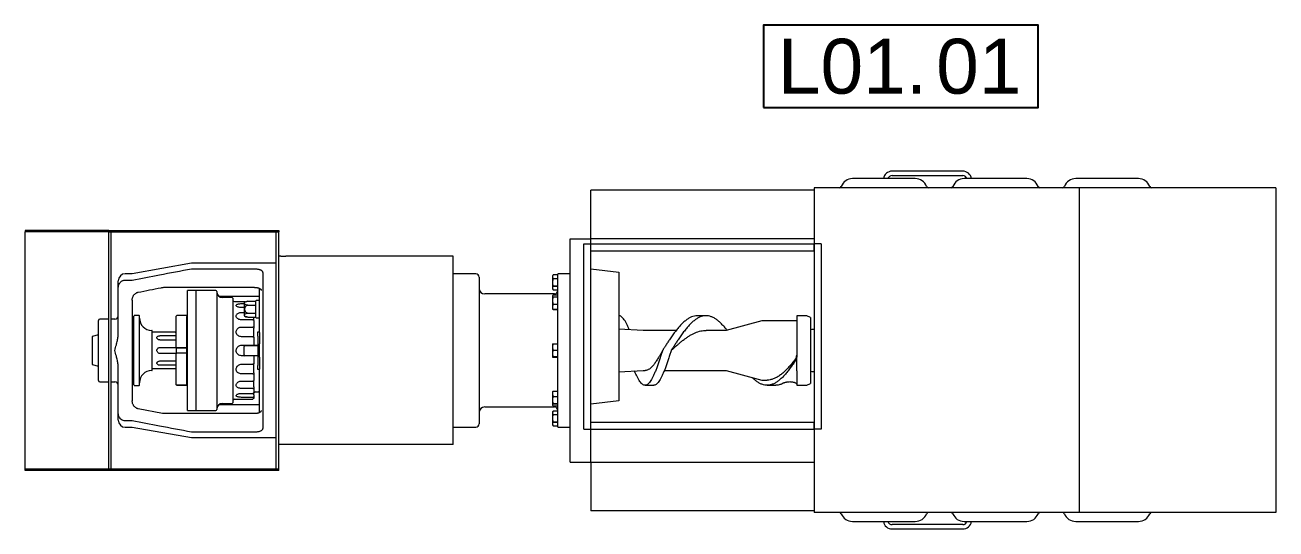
# Model space of a CAD drawing. Extents: x -3873 to 164127, y 7129 to 96529.
# Drawn here: x 93123 to 95400, y 64135 to 65052 of the extents above; entities that cross this region are included whole.
import ezdxf
from ezdxf.enums import TextEntityAlignment as Align

# ---------------------------------------------------------------- set-up
doc = ezdxf.new("R2010")
doc.units = 0
doc.layers.get('0').update_dxf_attribs({"linetype": 'CONTINUOUS'})
doc.layers.add('LAYOUT', color=90, linetype='CONTINUOUS')
doc.layers.add('POSNR', color=4, linetype='CONTINUOUS')
doc.styles.add('015_100', font='arial.ttf', dxfattribs={"height": 150})

# ---------------------------------------------------------------- blocks, each defined once
blk = doc.blocks.new('deboning_POSS_PDL_3000')
at = {"lineweight": 15, "ltscale": 20}
for p, q in [((-570.4, 325.8), (-699, 325.8)), ((-656.8, 312.1), (-771.1, 312.1)), ((-699, 317.9), (-570.4, 317.9)), ((-453.6, 312.1), (-567.9, 312.1)), ((-250.4, 312.1), (-364.7, 312.1)), ((-1247.4, 202.4), (-1247.4, 291.3)), ((-841, 291.3), (-1247.4, 291.3)), ((-841, 295.6), (-841, 193.5)), ((-358.4, 295.6), (-841, 295.6)), ((-358.4, 295.6), (-358.4, -295.6)), ((0, 295.6), (-358.4, 295.6)), ((0, 295.6), (0, -295.6)), ((-2277.8, 217.9), (-2277.8, 215.1)), ((-2125.4, 217.9), (-2277.8, 217.9)), ((-2125.4, 215.1), (-2277.8, 215.1)), ((-2277.8, 98.4), (-2277.8, 215.1)), ((-2125.4, 217.9), (-2125.4, 215.1)), ((-2125.4, 217.9), (-1815.9, 217.9)), ((-2120.7, 215.1), (-2125.4, 215.1)), ((-2125.4, -216.7), (-2125.4, 215.1)), ((-2125.4, 215.1), (-1815.9, 215.1)), ((-2120.7, -216.7), (-2120.7, 215.1)), ((-1815.9, 215.1), (-1820.6, 215.1)), ((-1820.6, 189.3), (-1820.6, 215.1)), ((-1815.9, 217.9), (-1815.9, 215.1)), ((-1815.9, 189.3), (-1815.9, 215.1)), ((-1820.6, 168.2), (-1820.6, 189.3)), ((-1815.9, 168.2), (-1815.9, 189.3)), ((-1285.5, -204), (-1285.5, 202.4)), ((-1285.5, 202.4), (-1247.4, 202.4)), ((-1260.1, -144), (-1260.1, 193.5)), ((-1260.1, 193.5), (-1247.4, 193.5)), ((-841, 202.4), (-1247.4, 202.4)), ((-1247.4, 193.5), (-1247.4, 202.4)), ((-1247.4, 193.5), (-841, 193.5)), ((-1247.4, 180.5), (-1247.4, 193.5)), ((-1247.4, -144), (-1247.4, 193.5)), ((-841, 180.5), (-841, 193.5)), ((-841, 193.5), (-841, -144)), ((-828.3, 193.5), (-841, 193.5)), ((-828.3, 193.5), (-828.3, -144)), ((-1820.6, -169.7), (-1820.6, 168.2)), ((-1812.1, 170.7), (-1815.9, 170.7)), ((-1815.9, -169.7), (-1815.9, 168.2)), ((-1812.1, 170.7), (-1803.2, 170.7)), ((-1498.4, 170.7), (-1803.2, 170.7)), ((-1498.4, -172.2), (-1498.4, 170.7)), ((-1247.4, 180.5), (-841, 180.5)), ((-2082.6, 138.9), (-2095.3, 138.9)), ((-1974.5, 158), (-2082.6, 138.9)), ((-1820.6, 158), (-1974.5, 158)), ((-1974.5, 148), (-1860.3, 148)), ((-1974.5, 148), (-1974.5, 148)), ((-1845.1, 141.2), (-1845.1, -142.8)), ((-1457.1, 138.9), (-1498.4, 138.9)), ((-1316.3, 136.7), (-1317.5, 134.6)), ((-1307.6, 136.7), (-1316.3, 136.7)), ((-1307.6, 136.7), (-1316.3, 136.7)), ((-1307.6, -139.7), (-1307.6, 138.2)), ((-1285.5, 138.9), (-1306.9, 138.9)), ((-1247.4, 148.1), (-1196.6, 141.8)), ((-1196.6, 141.8), (-1196.6, -92.4)), ((-2108, 113.9), (-2108, 126.2)), ((-2108, 31.6), (-2108, 113.9)), ((-2095.3, 127.4), (-2082.6, 127.4)), ((-2082.6, 127.4), (-2082.6, 127.4)), ((-2025.2, 114.2), (-1860.3, 114.2)), ((-1450.7, 132.6), (-1450.7, -134.1)), ((-1317.5, 134.6), (-1317.5, 111.5)), ((-1316.3, 130.2), (-1316.3, 129.8)), ((-1316.3, 130.2), (-1307.6, 130.2)), ((-1307.6, 129.8), (-1316.3, 129.8)), ((-1316.3, 116.6), (-1316.3, 116.2)), ((-1316.3, 116.6), (-1307.6, 116.6)), ((-1307.6, 116.2), (-1316.3, 116.2)), ((-2277.8, -99.9), (-2277.8, 98.4)), ((-1982.1, -109.9), (-1982.1, 108.3)), ((-1967, 108.5), (-1982, 108.5)), ((-1930.3, 108.5), (-1966.9, 108.5)), ((-1966.9, 108.5), (-1966.9, -110)), ((-1928.8, 106.9), (-1928.8, -108.5)), ((-1925.5, 98.4), (-1850.9, 98.4)), ((-1901.1, 95.8), (-1918.6, 95.8)), ((-1899.6, 94.2), (-1899.6, -95.8)), ((-1850.9, 31.9), (-1850.9, 112.5)), ((-1314, 102.1), (-1440.6, 102.1)), ((-1317.5, 111.5), (-1316.3, 109.4)), ((-1317.1, 99.1), (-1317.5, 98.3)), ((-1317.5, 98.3), (-1317.5, 95)), ((-1317.5, 95), (-1317.5, 75.2)), ((-1316.3, 109.4), (-1307.6, 109.4)), ((-1316.3, 109.4), (-1316.3, 109.4)), ((-1316.3, 109.4), (-1307.6, 109.4)), ((-1307.6, 100), (-1316.3, 100)), ((-1316.3, 96.7), (-1316.3, 96.4)), ((-1316.3, 96.7), (-1307.6, 96.7)), ((-1307.6, 96.4), (-1316.3, 96.4)), ((-2082.6, 90.6), (-2082.6, -80.9)), ((-1893.4, 88.1), (-1896.4, 88.1)), ((-1876.9, 87.6), (-1883.8, 87.6)), ((-1883.8, 84.5), (-1878.9, 84.5)), ((-1878.9, 77.3), (-1883.8, 77.3)), ((-1883.8, 68.5), (-1878.9, 68.5)), ((-1878.9, 86.5), (-1878.9, 62.4)), ((-1872.2, 89), (-1857.3, 89)), ((-1872.2, 81.7), (-1857.3, 81.7)), ((-1857.3, 59.3), (-1857.3, 89.6)), ((-1851.7, 90.3), (-1856.5, 90.3)), ((-1317.5, 75.2), (-1317.1, 74.5)), ((-1316.3, 73.6), (-1317.1, 74.5)), ((-1316.3, 83.6), (-1316.3, 83.2)), ((-1316.3, 83.6), (-1307.6, 83.6)), ((-1307.6, 83.2), (-1316.3, 83.2)), ((-1316.3, 73.7), (-1316.3, 73.6)), ((-1316.3, 73.7), (-1307.6, 73.7)), ((-1307.6, 73.6), (-1316.3, 73.6)), ((-2144, -55.4), (-2144, 53.8)), ((-2125.4, 56.4), (-2141.5, 56.4)), ((-2114.3, 56.4), (-2120.7, 56.4)), ((-2079.6, -63.5), (-2079.6, 62)), ((-2070.2, 62.7), (-2078.8, 62.7)), ((-2069.4, -63.5), (-2069.4, 62)), ((-2002.4, 61.9), (-2001.7, 62.7)), ((-2002.4, 4), (-2002.4, 61.9)), ((-1984.1, 62.7), (-2001.7, 62.7)), ((-1984.1, 62.7), (-1983.4, 61.9)), ((-1983.4, 61.9), (-1983.4, 4)), ((-1983.1, -62.5), (-1983.1, 61)), ((-1982.1, 61.9), (-1982.6, 61.7)), ((-1863, 55), (-1883.8, 55)), ((-1872.2, 67.2), (-1857.3, 67.2)), ((-1872.2, 59.9), (-1857.3, 59.9)), ((-1861.5, 53.9), (-1861.5, 59.9)), ((-1861.5, 53.9), (-1861.5, 41.3)), ((-1856.5, 58.6), (-1851.7, 58.6)), ((-1037.8, 62.5), (-1053.6, 62.5)), ((-936.2, 53.2), (-1001.4, 35.8)), ((-872.7, 53.2), (-936.2, 53.2)), ((-854.1, 62.5), (-872.7, 62.5)), ((-872.7, 62.5), (-872.7, -12.1)), ((-847.3, 59.3), (-854.1, 62.5)), ((-847.3, 59.3), (-847.3, -0.8)), ((-2144, 27.7), (-2155.4, 24.6)), ((-2155.4, 24.6), (-2155.4, -26.2)), ((-2046.8, 35.8), (-2047.2, 35.8)), ((-2046.1, -36.5), (-2046.1, 35)), ((-2004.6, 32.3), (-2046.1, 32.3)), ((-2031.6, 26.2), (-2002.4, 26.2)), ((-1883.8, 41.9), (-1863, 41.9)), ((-1863, 24.3), (-1883.8, 24.3)), ((-1861.5, 41.3), (-1861.5, 40.1)), ((-1861.5, 23.7), (-1861.5, 40.1)), ((-1861.5, 23.7), (-1861.5, 8.8)), ((-1854.1, 25.3), (-1854.1, 32.9)), ((-1854.1, 32.9), (-1850.9, 32.9)), ((-1854.1, 25.3), (-1854.1, -28.1)), ((-1850.9, 31.9), (-1850.9, 25.3)), ((-1850.9, 25.3), (-1850.9, 11.6)), ((-1152.1, 35.8), (-1196.6, 37.8)), ((-1092.1, 35.8), (-1152.1, 35.8)), ((-1001.4, 35.8), (-1037.8, 35.8)), ((-845.3, 37.3), (-846.8, 36.9)), ((-846.8, -35), (-846.8, 36.9)), ((-841, 37.3), (-845.3, 37.3)), ((-2002.4, 18.2), (-2031.6, 18.2)), ((-2031.6, 4.9), (-2002.4, 4.9)), ((-2001.7, 4), (-2002.4, 4)), ((-1983.4, 4), (-2002.4, 4)), ((-2002.4, 4), (-2002.4, 4)), ((-2002.4, 4), (-2002.4, -5.5)), ((-2001.7, 4), (-1984.1, 4)), ((-1983.4, 4), (-1984.1, 4)), ((-1983.4, 4), (-1983.4, 4)), ((-1983.4, 4), (-1983.4, -5.5)), ((-1883.8, 8.8), (-1854.1, 8.8)), ((-1879.6, 5), (-1879.6, -7.7)), ((-1854.1, 7.5), (-1877.1, 7.5)), ((-1850.9, -13.1), (-1850.9, 11.6)), ((-1317.3, 11.1), (-1317.5, 10.8)), ((-1317.5, 10.8), (-1317.5, -0.7)), ((-1316.3, 11.2), (-1316.3, 11)), ((-1316.3, 11.2), (-1307.6, 11.2)), ((-1307.6, 11), (-1316.3, 11)), ((-2002.4, -6.4), (-2031.6, -6.4)), ((-2031.6, -19.8), (-2002.4, -19.8)), ((-2002.4, -63.3), (-2002.4, -5.5)), ((-2002.4, -5.5), (-2001.7, -5.5)), ((-1984.1, -5.5), (-2001.7, -5.5)), ((-1984.1, -5.5), (-1983.4, -5.5)), ((-1983.4, -5.5), (-1983.4, -63.3)), ((-1877.1, -10.3), (-1883.8, -10.3)), ((-1854.1, -10.3), (-1877.1, -10.3)), ((-1861.5, -10.3), (-1861.5, -25.2)), ((-1850.9, -13.1), (-1850.9, -28.1)), ((-1317.5, -0.7), (-1317.5, -12.3)), ((-1317.5, -12.3), (-1317.3, -12.7)), ((-1316.3, -0.4), (-1316.3, -0.9)), ((-1316.3, -0.4), (-1307.6, -0.4)), ((-1307.6, -0.9), (-1316.3, -0.9)), ((-1316.3, -12.4), (-1316.3, -12.6)), ((-1316.3, -12.4), (-1307.6, -12.4)), ((-1307.6, -12.6), (-1316.3, -12.6)), ((-1316.3, -12.7), (-1307.6, -12.7)), ((-1116.8, -0.5), (-1116.9, -0.7)), ((-872.7, -15.7), (-872.7, -12.1)), ((-872.7, -23.8), (-872.7, -15.7)), ((-847.3, -0.8), (-847.3, -60.8)), ((-2155.4, -26.2), (-2144, -29.2)), ((-2108, -80.9), (-2108, -33.2)), ((-2047.2, -37.3), (-2046.8, -37.3)), ((-2046.1, -33.8), (-2004.6, -33.8)), ((-2002.4, -27.8), (-2031.6, -27.8)), ((-1883.8, -25.8), (-1863, -25.8)), ((-1863, -43.4), (-1883.8, -43.4)), ((-1861.5, -41.6), (-1861.5, -25.2)), ((-1861.5, -41.6), (-1861.5, -42.8)), ((-1861.5, -42.8), (-1861.5, -55.4)), ((-1854.1, -35.7), (-1854.1, -28.1)), ((-1850.9, -35.7), (-1854.1, -35.7)), ((-1850.9, -28.1), (-1850.9, -34.9)), ((-1850.9, -114.1), (-1850.9, -34.9)), ((-1196.6, -39.4), (-1152.1, -37.3)), ((-1152.1, -37.3), (-1148.8, -37.3)), ((-1113.8, -37.3), (-1001.4, -37.3)), ((-1001.4, -37.3), (-936.2, -54.7)), ((-846.8, -38.5), (-846.8, -35)), ((-846.8, -38.5), (-845.3, -38.9)), ((-845.3, -38.9), (-841, -38.9)), ((-2141.5, -57.9), (-2125.4, -57.9)), ((-2120.7, -57.9), (-2114.3, -57.9)), ((-2078.8, -64.3), (-2070.2, -64.3)), ((-2001.7, -64.1), (-2002.4, -63.3)), ((-2002.4, -63.3), (-2001.7, -64.1)), ((-2002.4, -63.3), (-2002.4, -63.3)), ((-2001.7, -64.1), (-1984.1, -64.1)), ((-1984.1, -64.1), (-2001.7, -64.1)), ((-1983.4, -63.3), (-1984.1, -64.1)), ((-1984.1, -64.1), (-1983.4, -63.3)), ((-1983.4, -55.2), (-1983.1, -55.2)), ((-1983.4, -63.3), (-1983.4, -63.3)), ((-1982.6, -63.2), (-1982.1, -63.4)), ((-1883.8, -56.5), (-1863, -56.5)), ((-1861.5, -66.8), (-1861.5, -55.4)), ((-1861.5, -66.8), (-1861.5, -68.9)), ((-1148.8, -64), (-1133.1, -64)), ((-936.2, -54.7), (-926.6, -54.7)), ((-926.5, -64), (-910.8, -64)), ((-872.7, -62), (-872.7, -64)), ((-872.7, -64), (-854.1, -64)), ((-854.1, -64), (-847.3, -60.8)), ((-2120.7, -85.7), (-2120.7, -80.9)), ((-2108, -115.4), (-2108, -80.9)), ((-2082.6, -80.9), (-2082.6, -92.2)), ((-1896.4, -89.7), (-1893.2, -89.7)), ((-1863, -70), (-1883.8, -70)), ((-1883.8, -78.8), (-1863, -78.8)), ((-1863, -86.1), (-1883.8, -86.1)), ((-1883.8, -89.2), (-1863, -89.2)), ((-1861.5, -68.9), (-1861.5, -77.4)), ((-1861.5, -81.8), (-1861.5, -77.4)), ((-1861.5, -78.5), (-1860.6, -78.5)), ((-1861.5, -81.8), (-1861.5, -84.7)), ((-1861.5, -84.7), (-1861.5, -87.6)), ((-1858, -76), (-1853.5, -76)), ((-1317.1, -76), (-1317.5, -76.8)), ((-1317.5, -76.8), (-1317.5, -96.4)), ((-1316.3, -75.1), (-1316.3, -75.2)), ((-1316.3, -75.1), (-1307.6, -75.1)), ((-1307.6, -75.2), (-1316.3, -75.2)), ((-1316.3, -84.5), (-1316.3, -84.9)), ((-1316.3, -84.5), (-1307.6, -84.5)), ((-1307.6, -84.9), (-1316.3, -84.9)), ((-2277.8, -216.7), (-2277.8, -99.9)), ((-2027.4, -115.5), (-2072, -106.8)), ((-1982, -110), (-1967, -110)), ((-1966.9, -110), (-1930.3, -110)), ((-1850.9, -99.9), (-1925.5, -99.9)), ((-1918.6, -97.3), (-1901.1, -97.3)), ((-1440.6, -103.6), (-1314, -103.6)), ((-1317.5, -96.4), (-1317.5, -99.9)), ((-1317.5, -99.9), (-1317.1, -100.7)), ((-1316.3, -111), (-1317.5, -113)), ((-1317.5, -113), (-1317.5, -136.1)), ((-1316.3, -97.7), (-1316.3, -98)), ((-1316.3, -97.7), (-1307.6, -97.7)), ((-1307.6, -98), (-1316.3, -98)), ((-1316.3, -101.6), (-1307.6, -101.6)), ((-1307.6, -111), (-1316.3, -111)), ((-1307.6, -111), (-1316.3, -111)), ((-1196.6, -92.4), (-1247.4, -98.6)), ((-2108, -127.8), (-2108, -115.4)), ((-2082.6, -128.9), (-2095.3, -128.9)), ((-2082.6, -128.9), (-2082.6, -128.9)), ((-1860.3, -115.7), (-2025.2, -115.7)), ((-1317.5, -136.1), (-1316.3, -138.2)), ((-1316.3, -117.5), (-1316.3, -117.9)), ((-1316.3, -117.5), (-1307.6, -117.5)), ((-1307.6, -117.9), (-1316.3, -117.9)), ((-1316.3, -131.1), (-1316.3, -131.5)), ((-1316.3, -131.1), (-1307.6, -131.1)), ((-1307.6, -131.5), (-1316.3, -131.5)), ((-1247.4, -131), (-841, -131)), ((-1247.4, -144), (-1247.4, -131)), ((-841, -144), (-841, -131)), ((-2095.3, -140.5), (-2082.6, -140.5)), ((-2082.6, -140.5), (-1974.5, -159.5)), ((-1974.5, -149.5), (-1974.5, -149.5)), ((-1860.3, -149.5), (-1974.5, -149.5)), ((-1498.4, -140.5), (-1457.1, -140.5)), ((-1316.3, -138.2), (-1307.6, -138.2)), ((-1316.3, -138.2), (-1316.3, -138.2)), ((-1316.3, -138.2), (-1307.6, -138.2)), ((-1306.9, -140.5), (-1285.5, -140.5)), ((-1260.1, -144), (-1247.4, -144)), ((-1247.4, -144), (-841, -144)), ((-1247.4, -204), (-1247.4, -144)), ((-841, -144), (-841, -295.6)), ((-828.3, -144), (-841, -144)), ((-1974.5, -159.5), (-1820.6, -159.5)), ((-1820.6, -190.8), (-1820.6, -169.7)), ((-1815.9, -190.8), (-1815.9, -169.7)), ((-1812.1, -172.2), (-1815.9, -172.2)), ((-1803.2, -172.2), (-1812.1, -172.2)), ((-1498.4, -172.2), (-1803.2, -172.2)), ((-1820.6, -216.7), (-1820.6, -190.8)), ((-1815.9, -216.7), (-1815.9, -190.8)), ((-1285.5, -204), (-1247.4, -204)), ((-1247.4, -204), (-1247.4, -292.9)), ((-1247.4, -204), (-841, -204)), ((-2277.8, -219.4), (-2277.8, -216.7)), ((-2125.4, -216.7), (-2277.8, -216.7)), ((-2125.4, -219.4), (-2277.8, -219.4)), ((-2120.7, -216.7), (-2125.4, -216.7)), ((-2125.4, -219.4), (-2125.4, -216.7)), ((-1815.9, -216.7), (-2125.4, -216.7)), ((-1815.9, -219.4), (-2125.4, -219.4)), ((-1815.9, -216.7), (-1820.6, -216.7)), ((-1815.9, -219.4), (-1815.9, -216.7)), ((-841, -292.9), (-1247.4, -292.9)), ((-358.4, -295.6), (-841, -295.6)), ((0, -295.6), (-358.4, -295.6)), ((-771.1, -312.1), (-656.8, -312.1)), ((-570.4, -317.9), (-699, -317.9)), ((-567.9, -312.1), (-453.6, -312.1)), ((-364.7, -312.1), (-250.4, -312.1)), ((-699, -325.8), (-570.4, -325.8))]:
    blk.add_line(p, q, dxfattribs=at)
at = {"lineweight": 15, "ltscale": 20, "flags": 128}
for points in [[(-1872.2, 81.7), (-1873.8, 82), (-1875.2, 82.4), (-1876.4, 83), (-1877.3, 83.7), (-1877.9, 84.5), (-1878, 85.3), (-1877.9, 86.2), (-1877.3, 87), (-1876.4, 87.7), (-1875.2, 88.3), (-1873.8, 88.7), (-1872.2, 89)], [(-1872.2, 59.9), (-1873.8, 60.2), (-1875.2, 60.6), (-1876.4, 61.2), (-1877.3, 61.9), (-1877.9, 62.7), (-1878, 63.6), (-1877.9, 64.4), (-1877.3, 65.2), (-1876.4, 65.9), (-1875.2, 66.5), (-1873.8, 66.9), (-1872.2, 67.2)]]:
    blk.add_lwpolyline(points, dxfattribs=at)
at = {"lineweight": 15, "ltscale": 20}
for centre, radius, start, end in [((-699, 309.9), 15.9, 90, 171.9522), ((-570.4, 309.9), 15.9, 8.0478, 90), ((-794.9, 299.2), 3.58, 270, 339.5127), ((-771.1, 290.3), 21.8, 90, 159.5127), ((-699, 309.9), 7.94, 90, 163.7398), ((-656.8, 290.3), 21.8, 20.4873, 90), ((-633, 299.2), 3.58, 200.4873, 270), ((-591.7, 299.2), 3.58, 270, 339.5127), ((-567.9, 290.3), 21.8, 90, 159.5127), ((-570.4, 309.9), 7.94, 16.2602, 90), ((-453.6, 290.3), 21.8, 20.4873, 90), ((-429.8, 299.2), 3.58, 200.4873, 270), ((-388.5, 299.2), 3.58, 270, 339.5127), ((-364.7, 290.3), 21.8, 90, 159.5127), ((-250.4, 290.3), 21.8, 20.4873, 90), ((-226.6, 299.2), 3.58, 200.4873, 270), ((-2095.3, 126.2), 12.7, 90, 180), ((-1457.1, 132.6), 6.35, 0, 90), ((-1306.9, 138.2), 0.762, 90, 180), ((-1982, 108.3), 0.127, 90, 180), ((-1967, 108.3), 0.127, 0, 90), ((-1930.3, 106.9), 1.52, 0, 90), ((-1918.6, 105.9), 10.2, 180, 270), ((-1901.1, 94.2), 1.52, 0, 90), ((-1896.4, 91.3), 3.18, 180, 270), ((-1440.6, 112.3), 10.2, 180, 270), ((-1314, 108.5), 6.35, 270, 0), ((-1870.6, 74.4), 14.6, 96.2551, 124.4174), ((-1870.6, 74.4), 7.43, 102.3646, 257.6354), ((-1856.5, 89.6), 0.762, 90, 180), ((-1851.7, 89.6), 0.762, 0, 90), ((-2141.5, 53.8), 2.54, 90, 180), ((-2114.3, 62.7), 6.35, 270, 0), ((-2078.8, 62), 0.762, 90, 180), ((-2070.2, 62), 0.762, 0, 90), ((-2047.2, 58), 22.2, 180, 270), ((-1982.4, 61), 0.762, 110, 180), ((-1870.6, 74.4), 14.6, 235.5826, 263.7449), ((-1856.5, 59.3), 0.762, 180, 270), ((-1851.7, 59.3), 0.762, 270, 0), ((-2046.8, 35), 0.762, 0, 90), ((-1877.1, 5), 2.54, 90, 180), ((-1877.1, -7.7), 2.54, 180, 270), ((-2047.2, -59.5), 22.2, 90, 180), ((-2046.8, -36.5), 0.762, 270, 0), ((-2141.5, -55.4), 2.54, 180, 270), ((-2114.3, -64.3), 6.35, 0, 90), ((-2078.8, -63.5), 0.762, 180, 270), ((-2070.2, -63.5), 0.762, 270, 0), ((-1982.4, -62.5), 0.762, 180, 250), ((-1896.4, -92.8), 3.18, 90, 180), ((-1858, -78.5), 2.54, 90, 180), ((-1853.5, -78.5), 2.54, 0, 90), ((-1982, -109.9), 0.127, 180, 270), ((-1967, -109.9), 0.127, 270, 0), ((-1930.3, -108.5), 1.52, 270, 0), ((-1918.6, -107.4), 10.2, 90, 180), ((-1901.1, -95.8), 1.52, 270, 0), ((-1440.6, -113.8), 10.2, 90, 180), ((-1314, -110), 6.35, 0, 90), ((-2095.3, -127.8), 12.7, 180, 270), ((-1457.1, -134.1), 6.35, 270, 0), ((-1306.9, -139.7), 0.762, 180, 270), ((-794.9, -299.2), 3.58, 20.4873, 90), ((-633, -299.2), 3.58, 90, 159.5127), ((-591.7, -299.2), 3.58, 20.4873, 90), ((-429.8, -299.2), 3.58, 90, 159.5127), ((-388.5, -299.2), 3.58, 20.4873, 90), ((-226.6, -299.2), 3.58, 90, 159.5127), ((-771.1, -290.3), 21.8, 200.4873, 270), ((-699, -309.9), 15.9, 188.0478, 270), ((-699, -309.9), 7.94, 196.2602, 270), ((-656.8, -290.3), 21.8, 270, 339.5127), ((-567.9, -290.3), 21.8, 200.4873, 270), ((-570.4, -309.9), 7.94, 270, 343.7398), ((-570.4, -309.9), 15.9, 270, 351.9522), ((-453.6, -290.3), 21.8, 270, 339.5127), ((-364.7, -290.3), 21.8, 200.4873, 270), ((-250.4, -290.3), 21.8, 270, 339.5127)]:
    blk.add_arc(centre, radius, start, end, dxfattribs=at)
for points, knots in [([(-2082.6, 127.4), (-2066, 130.6), (-2030, 137.5), (-1994, 144.3), (-1974.5, 148)], [0, 0, 0, 0, 0.459352, 1, 1, 1, 1]), ([(-1860.3, 148), (-1859.5, 148), (-1857.9, 147.9), (-1855.5, 147.7), (-1853.3, 147.3), (-1851.2, 146.8), (-1849.4, 146.2), (-1847.9, 145.4), (-1846.6, 144.5), (-1845.7, 143.5), (-1845.2, 142.4), (-1845.1, 141.6), (-1845.1, 141.2)], [0, 0, 0, 0, 0.096536, 0.193082, 0.289837, 0.386617, 0.485908, 0.585235, 0.690896, 0.796597, 0.898288, 1, 1, 1, 1]), ([(-1316.3, 136.7), (-1316.6, 136.1), (-1317.2, 134.9), (-1317.4, 133.2), (-1317.1, 131.6), (-1316.6, 130.7), (-1316.3, 130.2)], [0, 0, 0, 0, 0.272626, 0.551297, 0.773874, 1, 1, 1, 1]), ([(-2108, 113.9), (-2107.9, 114.7), (-2107.9, 116.3), (-2107.2, 118.7), (-2106.2, 121), (-2104.7, 123), (-2103, 124.7), (-2101.1, 126), (-2099, 126.9), (-2097.1, 127.3), (-2095.8, 127.4), (-2095.3, 127.4)], [0, 0, 0, 0, 0.1180712, 0.2396841, 0.3589152, 0.4821895, 0.595101, 0.7119361, 0.8153424, 0.9220736, 1, 1, 1, 1]), ([(-2072, 105.2), (-2058.1, 108), (-2043.2, 110.9), (-2028.3, 113.8), (-2027.4, 114)], [0, 0, 0, 0, 0.936626, 1, 1, 1, 1]), ([(-2027.4, 114), (-2027.3, 114), (-2026.6, 114.2), (-2025.8, 114.2), (-2025.2, 114.2)], [0, 0, 0, 0, 0.134817, 1, 1, 1, 1]), ([(-1860.3, 114.2), (-1860.2, 114.2), (-1859.4, 114.2), (-1857.9, 114.1), (-1856.1, 113.9), (-1854.3, 113.6), (-1852.7, 113.2), (-1851.3, 112.6), (-1850.2, 112), (-1849.2, 111.4), (-1848.5, 110.7), (-1848, 110), (-1847.7, 109.2), (-1847.6, 108.7), (-1847.6, 108.3), (-1847.6, 108.3)], [0, 0, 0, 0, 0.020759, 0.102331, 0.184731, 0.266324, 0.347841, 0.430648, 0.511208, 0.595709, 0.682985, 0.772178, 0.877185, 0.997231, 1, 1, 1, 1]), ([(-1316.3, 129.8), (-1316.7, 128.2), (-1317.4, 125.5), (-1317.4, 121.5), (-1316.9, 118.7), (-1316.5, 117.1), (-1316.3, 116.6)], [0, 0, 0, 0, 0.3584696, 0.6176413, 0.8838016, 1, 1, 1, 1]), ([(-1316.3, 116.2), (-1316.6, 115.6), (-1317.2, 114.3), (-1317.4, 112.6), (-1317.1, 110.9), (-1316.6, 109.9), (-1316.3, 109.4)], [0, 0, 0, 0, 0.272626, 0.551297, 0.773874, 1, 1, 1, 1]), ([(-2082.5, 90.8), (-2082.5, 91.1), (-2082.6, 92.3), (-2082.3, 94.2), (-2081.7, 96.4), (-2080.7, 98.5), (-2079.6, 100.4), (-2078.2, 102), (-2076.6, 103.3), (-2074.9, 104.3), (-2073.4, 105), (-2072.4, 105.2), (-2072, 105.2)], [0, 0, 0, 0, 0.052371, 0.17519, 0.296186, 0.412614, 0.526376, 0.636096, 0.741491, 0.844843, 0.945114, 1, 1, 1, 1]), ([(-1316.3, 100), (-1316.6, 99.7), (-1317.2, 99.1), (-1317.4, 98.2), (-1317.1, 97.4), (-1316.6, 96.9), (-1316.3, 96.7)], [0, 0, 0, 0, 0.272626, 0.551297, 0.773874, 1, 1, 1, 1]), ([(-1316.3, 96.4), (-1316.6, 95.2), (-1317.2, 92.9), (-1317.4, 89.6), (-1317.1, 86.4), (-1316.6, 84.5), (-1316.3, 83.6)], [0, 0, 0, 0, 0.272626, 0.551297, 0.773874, 1, 1, 1, 1]), ([(-1883.8, 87.6), (-1883.8, 87.6), (-1884.9, 87.6), (-1887, 87.7), (-1889.9, 87.8), (-1892.1, 88), (-1893.1, 88.1), (-1893.5, 88.2), (-1893.2, 88.1), (-1893.1, 88.1)], [0, 0, 0, 0, 0.000997, 0.191918, 0.382811, 0.574656, 0.766953, 0.893973, 1, 1, 1, 1]), ([(-1883.8, 77.3), (-1884.9, 77.3), (-1887, 77.4), (-1889.9, 78.2), (-1892, 79.3), (-1893.3, 80.5), (-1893.5, 81.8), (-1892.6, 82.9), (-1890.7, 83.8), (-1888, 84.3), (-1885.6, 84.5), (-1884.2, 84.5), (-1883.8, 84.5)], [0, 0, 0, 0, 0.106951, 0.213888, 0.32121, 0.428789, 0.535948, 0.642673, 0.749616, 0.857094, 0.964596, 1, 1, 1, 1]), ([(-1883.8, 55), (-1884.9, 55.1), (-1887, 55.2), (-1889.9, 56.5), (-1892, 58.3), (-1893.3, 60.6), (-1893.5, 62.9), (-1892.6, 65), (-1890.7, 66.8), (-1888, 68), (-1885.6, 68.4), (-1884.2, 68.5), (-1883.8, 68.5)], [0, 0, 0, 0, 0.106951, 0.213888, 0.32121, 0.428789, 0.535948, 0.642673, 0.749616, 0.857094, 0.964596, 1, 1, 1, 1]), ([(-1316.3, 83.2), (-1316.7, 82.1), (-1317.4, 80.1), (-1317.4, 77.3), (-1316.9, 75.3), (-1316.5, 74.1), (-1316.3, 73.7)], [0, 0, 0, 0, 0.358469, 0.617641, 0.883802, 1, 1, 1, 1]), ([(-1863, 55), (-1862.8, 55), (-1862.5, 55), (-1862, 54.8), (-1861.7, 54.5), (-1861.5, 54.2), (-1861.5, 54), (-1861.5, 53.9)], [0, 0, 0, 0, 0.213132, 0.426253, 0.639914, 0.854748, 1, 1, 1, 1]), ([(-1177.8, 37), (-1178.2, 38.1), (-1179.5, 41.3), (-1181.6, 46), (-1184.1, 51), (-1186.6, 55.1), (-1189.1, 58.4), (-1191.7, 60.8), (-1194.1, 62.2), (-1195.8, 62.4), (-1196.6, 62.5)], [0, 0, 0, 0, 0.06966, 0.203352, 0.337046, 0.470738, 0.604429, 0.738124, 0.871815, 1, 1, 1, 1]), ([(-1053.6, 62.4), (-1053.7, 62.5), (-1055.6, 62.6), (-1059.1, 62), (-1064.1, 60.5), (-1069.2, 58), (-1074.2, 54.6), (-1079.2, 50.3), (-1084.2, 45.2), (-1089.3, 39.5), (-1094.3, 33.1), (-1099.3, 26.2), (-1103.9, 19.4), (-1108.1, 13.1), (-1111, 8.7), (-1113, 5.6), (-1114, 3.9), (-1115.1, 2.3), (-1116.2, 0.5), (-1117.6, -1.7), (-1118.3, -4.8), (-1120, -9.6), (-1121.9, -15.9), (-1124.5, -23.4), (-1127, -30.6), (-1129.5, -37.3), (-1132, -43.4), (-1134.5, -48.9), (-1137, -53.7), (-1139.5, -57.6), (-1142.1, -60.6), (-1144.6, -62.8), (-1147.1, -63.9), (-1149.6, -64.1), (-1152.1, -63.3), (-1154.6, -61.6), (-1157.1, -58.9), (-1159.7, -55.3), (-1162.2, -50.9), (-1164.7, -45.6), (-1166.6, -41.3), (-1167.6, -38.6), (-1167.8, -38)], [0, 0, 0, 0, 0.003388, 0.036188, 0.068987, 0.101787, 0.134586, 0.167386, 0.200186, 0.232985, 0.265785, 0.298585, 0.331384, 0.355989, 0.380594, 0.387626, 0.394658, 0.401689, 0.408721, 0.416498, 0.428943, 0.441382, 0.470392, 0.499402, 0.528412, 0.557421, 0.586431, 0.615441, 0.64445, 0.67346, 0.70247, 0.731479, 0.760489, 0.789499, 0.818508, 0.847519, 0.876528, 0.905537, 0.934548, 0.963557, 0.992567, 1, 1, 1, 1]), ([(-999.6, 36.2), (-1000.8, 37.7), (-1003.6, 41.3), (-1008.2, 46.3), (-1013.2, 51.3), (-1018.2, 55.4), (-1023.3, 58.6), (-1028.3, 60.9), (-1033.3, 62.3), (-1038.3, 62.6), (-1043.4, 62.1), (-1048.4, 60.5), (-1053.4, 58), (-1058.4, 54.6), (-1063.5, 50.3), (-1068.5, 45.2), (-1073.5, 39.5), (-1078.6, 33.1), (-1083.6, 26.2), (-1088.2, 19.4), (-1092.4, 13.1), (-1095.2, 8.7), (-1097.2, 5.6), (-1098.3, 3.9), (-1099.4, 2.3), (-1100.5, 0.5), (-1101.8, -1.7), (-1102.6, -4.8), (-1104.2, -9.6), (-1106.2, -15.9), (-1108.7, -23.4), (-1111.2, -30.6), (-1113.7, -37.3), (-1116.3, -43.4), (-1118.8, -48.9), (-1121.3, -53.7), (-1123.8, -57.6), (-1126.3, -60.6), (-1128.8, -62.7), (-1131.1, -63.9), (-1132.5, -63.9), (-1133.1, -63.9)], [0, 0, 0, 0, 0.02242, 0.054263, 0.086105, 0.117948, 0.149791, 0.181634, 0.213476, 0.245319, 0.277162, 0.309005, 0.340848, 0.37269, 0.404533, 0.436376, 0.468219, 0.500061, 0.531905, 0.563747, 0.587634, 0.611522, 0.618348, 0.625175, 0.632001, 0.638828, 0.646378, 0.65846, 0.670537, 0.6987, 0.726864, 0.755027, 0.78319, 0.811354, 0.839517, 0.86768, 0.895844, 0.924007, 0.952171, 0.980335, 1, 1, 1, 1]), ([(-2114.3, -0.8), (-2114.3, -0.7), (-2113.4, 2.7), (-2111.7, 8.7), (-2109.7, 17), (-2108.3, 24.4), (-2108.1, 29.2), (-2108, 31.6)], [0, 0, 0, 0, 0.001441, 0.318686, 0.562045, 0.780059, 1, 1, 1, 1]), ([(-2031.6, 18.2), (-2032.3, 18.3), (-2033.7, 18.4), (-2035.6, 19.3), (-2037, 20.5), (-2037.7, 21.9), (-2037.7, 23.2), (-2037.1, 24.4), (-2036, 25.3), (-2034.4, 25.9), (-2032.8, 26.2), (-2031.9, 26.2), (-2031.6, 26.2)], [0, 0, 0, 0, 0.11569, 0.231516, 0.344883, 0.450191, 0.548274, 0.643541, 0.741035, 0.844482, 0.955289, 1, 1, 1, 1]), ([(-2002.4, 31.6), (-2003, 31.8), (-2004.3, 32.1), (-2004.5, 32.2), (-2004.6, 32.3)], [0, 0, 0, 0, 0.4687839, 1, 1, 1, 1]), ([(-1883.8, 24.3), (-1884.9, 24.4), (-1887, 24.6), (-1889.9, 26.1), (-1892, 28.4), (-1893.3, 31.3), (-1893.5, 34.3), (-1892.6, 37.1), (-1890.7, 39.5), (-1888, 41.2), (-1885.6, 41.8), (-1884.2, 41.9), (-1883.8, 41.9)], [0, 0, 0, 0, 0.106951, 0.213888, 0.32121, 0.428789, 0.535948, 0.642673, 0.749616, 0.857094, 0.964596, 1, 1, 1, 1]), ([(-1861.5, 41.3), (-1861.5, 41.3), (-1861.5, 41.5), (-1861.8, 41.7), (-1862.2, 41.8), (-1862.6, 41.9), (-1862.9, 41.9), (-1863, 41.9)], [0, 0, 0, 0, 0.2162879, 0.432595, 0.6482999, 0.8627897, 1, 1, 1, 1]), ([(-1863, 24.3), (-1862.8, 24.3), (-1862.5, 24.2), (-1862, 24.1), (-1861.7, 24), (-1861.5, 23.8), (-1861.5, 23.7), (-1861.5, 23.7)], [0, 0, 0, 0, 0.213132, 0.426251, 0.639912, 0.854747, 1, 1, 1, 1]), ([(-1101.3, -0.8), (-1101.3, -0.8), (-1101, -0.4), (-1099.2, 0.9), (-1096.4, 3.8), (-1092.4, 7.2), (-1088.4, 10.7), (-1084.4, 14.1), (-1080.1, 17.6), (-1075.4, 21.1), (-1070.3, 24.6), (-1065.2, 27.8), (-1060.1, 30.4), (-1055, 32.6), (-1049.9, 34.2), (-1044.8, 35.3), (-1040.7, 35.8), (-1038.4, 35.7), (-1037.8, 35.7)], [0, 0, 0, 0, 0.000516, 0.016037, 0.07814, 0.140376, 0.202612, 0.265945, 0.329277, 0.408411, 0.487544, 0.568967, 0.65039, 0.729646, 0.808902, 0.890458, 0.972014, 1, 1, 1, 1]), ([(-2031.6, -6.4), (-2032.3, -6.4), (-2033.7, -6.2), (-2035.6, -5.2), (-2037, -3.6), (-2037.7, -1.7), (-2037.7, 0.1), (-2037.1, 1.8), (-2036, 3.3), (-2034.4, 4.4), (-2032.8, 4.8), (-2031.9, 4.9), (-2031.6, 4.9)], [0, 0, 0, 0, 0.11569, 0.231516, 0.344883, 0.450191, 0.548274, 0.643541, 0.741035, 0.844482, 0.955289, 1, 1, 1, 1]), ([(-1883.8, -10.3), (-1884.9, -10.2), (-1887, -10), (-1889.9, -8.3), (-1892, -5.9), (-1893.3, -2.9), (-1893.5, 0.3), (-1892.6, 3.5), (-1890.7, 6.1), (-1888, 8), (-1885.6, 8.7), (-1884.2, 8.8), (-1883.8, 8.8)], [0, 0, 0, 0, 0.1069514, 0.2138878, 0.3212104, 0.4287885, 0.5359483, 0.6426727, 0.7496163, 0.8570942, 0.9645956, 1, 1, 1, 1]), ([(-1316.3, 11), (-1316.6, 10), (-1317.2, 7.9), (-1317.4, 4.9), (-1317.1, 2.1), (-1316.6, 0.4), (-1316.3, -0.4)], [0, 0, 0, 0, 0.272626, 0.551297, 0.773874, 1, 1, 1, 1]), ([(-1317.3, 11.1), (-1317.3, 11.1), (-1317.3, 11.2), (-1316.8, 11.2), (-1316.3, 11.2)], [0, 0, 0, 0, 0.271707, 1, 1, 1, 1]), ([(-2108, -33.2), (-2108.1, -30.8), (-2108.3, -26), (-2109.7, -18.6), (-2111.7, -10.2), (-2113.4, -4.2), (-2114.3, -0.8), (-2114.3, -0.8)], [0, 0, 0, 0, 0.217608, 0.437956, 0.681315, 0.998559, 1, 1, 1, 1]), ([(-2031.6, -27.8), (-2032.3, -27.7), (-2033.7, -27.6), (-2035.6, -27), (-2037, -26), (-2037.7, -24.8), (-2037.7, -23.5), (-2037.1, -22.2), (-2036, -21.1), (-2034.4, -20.2), (-2032.8, -19.8), (-2031.9, -19.8), (-2031.6, -19.8)], [0, 0, 0, 0, 0.11569, 0.231516, 0.344883, 0.450191, 0.548274, 0.643541, 0.741035, 0.844482, 0.955289, 1, 1, 1, 1]), ([(-1316.3, -0.9), (-1316.6, -1.9), (-1317.2, -4), (-1317.4, -7), (-1317.1, -9.8), (-1316.6, -11.5), (-1316.3, -12.4)], [0, 0, 0, 0, 0.272626, 0.551297, 0.773874, 1, 1, 1, 1]), ([(-1316.3, -12.6), (-1316.7, -12.6), (-1317.4, -12.6), (-1317.4, -12.7), (-1316.9, -12.7), (-1316.5, -12.7), (-1316.3, -12.7)], [0, 0, 0, 0, 0.3584696, 0.6176413, 0.8838016, 1, 1, 1, 1]), ([(-1116.9, -0.7), (-1117.1, -0.8), (-1117.7, -1.6), (-1118.8, -4.1), (-1121, -7.7), (-1123.9, -12.9), (-1126.7, -17.5), (-1129.3, -21.5), (-1131.8, -25.2), (-1134.5, -28.5), (-1137.1, -31.3), (-1139.7, -33.7), (-1142.3, -35.5), (-1144.9, -36.6), (-1146.8, -37.2), (-1148.2, -37.2), (-1148.8, -37.2)], [0, 0, 0, 0, 0.009137, 0.047458, 0.124178, 0.20177, 0.322449, 0.384593, 0.446737, 0.567487, 0.629669, 0.691852, 0.812602, 0.874784, 0.936966, 1, 1, 1, 1]), ([(-874.7, -18.7), (-875.8, -20.4), (-878.7, -24.6), (-883.2, -31), (-888.2, -37.7), (-893.2, -43.8), (-898.2, -49.2), (-903.3, -53.9), (-908.3, -57.8), (-913.3, -60.8), (-918.4, -62.9), (-923.4, -64), (-928.4, -64.1), (-933.4, -63.3), (-938.5, -61.4), (-943.5, -58.7), (-948.5, -55), (-952, -52), (-953.8, -50.1), (-954, -50)], [0, 0, 0, 0, 0.0432778, 0.1066919, 0.170107, 0.2335211, 0.296935, 0.3603503, 0.4237642, 0.4871783, 0.5505934, 0.6140075, 0.6774213, 0.7408367, 0.8042505, 0.8676644, 0.9310797, 0.9944936, 1, 1, 1, 1]), ([(-875.2, -16.8), (-877.2, -19.2), (-881, -24.1), (-886.8, -30.8), (-892.5, -36.8), (-898.2, -42.1), (-903.9, -46.6), (-909.6, -50.2), (-915.3, -52.8), (-920.8, -54.3), (-924.5, -54.8), (-926.4, -54.7), (-926.6, -54.7)], [0, 0, 0, 0, 0.113086, 0.226172, 0.336875, 0.447933, 0.558636, 0.669403, 0.780526, 0.891293, 0.990157, 1, 1, 1, 1]), ([(-875.2, -16.8), (-874.9, -16.2), (-874.1, -15.1), (-873, -12.7), (-872.8, -10.7), (-872.7, -9.4)], [0, 0, 0, 0, 0.253433, 0.514187, 1, 1, 1, 1]), ([(-874.7, -18.7), (-874.8, -18.4), (-874.9, -17.7), (-875.1, -17.1), (-875.2, -16.8)], [0, 0, 0, 0, 0.521811, 1, 1, 1, 1]), ([(-872.7, -12.1), (-872.8, -13.3), (-873, -15.7), (-874.1, -17.7), (-874.7, -18.7)], [0, 0, 0, 0, 0.501653, 1, 1, 1, 1]), ([(-2004.6, -33.8), (-2004.5, -33.7), (-2004.3, -33.7), (-2003, -33.3), (-2002.4, -33.1)], [0, 0, 0, 0, 0.515805, 1, 1, 1, 1]), ([(-1883.8, -43.4), (-1884.9, -43.3), (-1887, -43.1), (-1889.9, -41.7), (-1892, -39.5), (-1893.3, -36.8), (-1893.5, -33.8), (-1892.6, -30.9), (-1890.7, -28.3), (-1888, -26.5), (-1885.6, -25.8), (-1884.2, -25.8), (-1883.8, -25.8)], [0, 0, 0, 0, 0.106951, 0.213888, 0.32121, 0.428789, 0.535948, 0.642673, 0.749616, 0.857094, 0.964596, 1, 1, 1, 1]), ([(-1861.5, -25.2), (-1861.5, -25.3), (-1861.5, -25.4), (-1861.8, -25.6), (-1862.2, -25.7), (-1862.6, -25.8), (-1862.9, -25.8), (-1863, -25.8)], [0, 0, 0, 0, 0.216288, 0.432595, 0.6483, 0.86279, 1, 1, 1, 1]), ([(-1863, -43.4), (-1862.8, -43.4), (-1862.5, -43.4), (-1862, -43.3), (-1861.7, -43.1), (-1861.5, -43), (-1861.5, -42.8), (-1861.5, -42.8)], [0, 0, 0, 0, 0.213132, 0.426253, 0.639914, 0.854747, 1, 1, 1, 1]), ([(-872.7, -37.9), (-872.7, -35.7), (-872.7, -31.2), (-872.7, -26.3), (-872.7, -23.8)], [0, 0, 0, 0, 0.5, 1, 1, 1, 1]), ([(-872.7, -37.9), (-872.7, -39.8), (-872.7, -43.7), (-872.7, -48.7), (-872.7, -53.1), (-872.7, -56.8), (-872.7, -59.9), (-872.7, -61.3), (-872.7, -62)], [0, 0, 0, 0, 0.1666667, 0.3333333, 0.5, 0.6666667, 0.8333333, 1, 1, 1, 1]), ([(-1883.8, -70), (-1884.9, -69.9), (-1887, -69.8), (-1889.9, -68.8), (-1892, -67.2), (-1893.3, -65.1), (-1893.5, -62.9), (-1892.6, -60.6), (-1890.7, -58.6), (-1888, -57.1), (-1885.6, -56.6), (-1884.2, -56.5), (-1883.8, -56.5)], [0, 0, 0, 0, 0.106951, 0.213888, 0.32121, 0.428789, 0.535948, 0.642673, 0.749616, 0.857094, 0.964596, 1, 1, 1, 1]), ([(-1861.5, -55.4), (-1861.5, -55.6), (-1861.5, -55.8), (-1861.8, -56.1), (-1862.2, -56.4), (-1862.6, -56.5), (-1862.9, -56.5), (-1863, -56.5)], [0, 0, 0, 0, 0.216287, 0.432595, 0.648299, 0.86279, 1, 1, 1, 1]), ([(-896.1, -59.9), (-898, -60.8), (-901.9, -62.7), (-906.8, -63.9), (-909.7, -63.9), (-910.8, -63.9)], [0, 0, 0, 0, 0.3924193, 0.7848333, 1, 1, 1, 1]), ([(-896.1, -59.9), (-895.7, -59.7), (-894.9, -59.2), (-893.3, -58.7), (-891.5, -58.2), (-889.5, -57.8), (-887.4, -57.6), (-885.3, -57.5), (-883.2, -57.6), (-881.1, -57.8), (-879.1, -58.2), (-877.4, -58.7), (-875.8, -59.3), (-874.5, -59.9), (-873.6, -60.6), (-872.9, -61.3), (-872.8, -61.7), (-872.7, -62)], [0, 0, 0, 0, 0.06541, 0.130821, 0.196216, 0.261612, 0.327195, 0.392777, 0.45811, 0.523442, 0.588775, 0.654107, 0.719696, 0.785281, 0.850543, 0.915802, 1, 1, 1, 1]), ([(-1883.8, -86.1), (-1884.9, -86), (-1887, -86), (-1889.9, -85.5), (-1892, -84.7), (-1893.3, -83.7), (-1893.5, -82.5), (-1892.6, -81.2), (-1890.7, -80), (-1888, -79.2), (-1885.6, -78.8), (-1884.2, -78.8), (-1883.8, -78.8)], [0, 0, 0, 0, 0.106951, 0.213888, 0.32121, 0.428789, 0.535948, 0.642673, 0.749616, 0.857094, 0.964596, 1, 1, 1, 1]), ([(-1893.2, -89.6), (-1893.3, -89.7), (-1893.4, -89.7), (-1892.5, -89.6), (-1890.7, -89.4), (-1888, -89.2), (-1885.6, -89.2), (-1884.2, -89.2), (-1883.8, -89.2)], [0, 0, 0, 0, 0.072312, 0.285666, 0.499457, 0.714317, 0.929223, 1, 1, 1, 1]), ([(-1863, -70), (-1862.8, -70), (-1862.5, -70), (-1862, -69.8), (-1861.7, -69.5), (-1861.5, -69.2), (-1861.5, -69), (-1861.5, -68.9)], [0, 0, 0, 0, 0.213132, 0.426253, 0.639914, 0.854748, 1, 1, 1, 1]), ([(-1861.5, -77.4), (-1861.5, -77.5), (-1861.5, -77.8), (-1861.8, -78.3), (-1862.2, -78.6), (-1862.6, -78.8), (-1862.9, -78.8), (-1863, -78.8)], [0, 0, 0, 0, 0.2162879, 0.432595, 0.6482999, 0.8627897, 1, 1, 1, 1]), ([(-1863, -86.1), (-1862.8, -86.1), (-1862.5, -86), (-1862, -85.8), (-1861.7, -85.4), (-1861.5, -85), (-1861.5, -84.8), (-1861.5, -84.7)], [0, 0, 0, 0, 0.213132, 0.426251, 0.639912, 0.854747, 1, 1, 1, 1]), ([(-1861.5, -87.6), (-1861.5, -87.8), (-1861.5, -88.1), (-1861.8, -88.6), (-1862.2, -88.9), (-1862.6, -89.1), (-1862.9, -89.1), (-1863, -89.2)], [0, 0, 0, 0, 0.21629, 0.432597, 0.648301, 0.86279, 1, 1, 1, 1]), ([(-1316.3, -75.2), (-1316.5, -75.5), (-1316.9, -76.7), (-1317.4, -78.7), (-1317.4, -81.5), (-1316.7, -83.4), (-1316.3, -84.5)], [0, 0, 0, 0, 0.116198, 0.375692, 0.641529, 1, 1, 1, 1]), ([(-1316.3, -84.9), (-1316.6, -86), (-1317.2, -88.4), (-1317.4, -91.7), (-1317.1, -94.9), (-1316.6, -96.8), (-1316.3, -97.7)], [0, 0, 0, 0, 0.272626, 0.551297, 0.773874, 1, 1, 1, 1]), ([(-1317.1, -76), (-1317, -75.9), (-1316.9, -75.6), (-1316.6, -75.3), (-1316.3, -75.1)], [0, 0, 0, 0, 0.105826, 1, 1, 1, 1]), ([(-2072, -106.8), (-2072.1, -106.8), (-2072.8, -106.7), (-2074.1, -106.2), (-2075.8, -105.4), (-2077.4, -104.2), (-2078.8, -102.8), (-2080.1, -101.2), (-2081.1, -99.3), (-2081.9, -97.3), (-2082.4, -95.1), (-2082.6, -93.3), (-2082.6, -92.4), (-2082.5, -92.2)], [0, 0, 0, 0, 0.012955, 0.10918, 0.206679, 0.30668, 0.408727, 0.514379, 0.622853, 0.735079, 0.850505, 0.969772, 1, 1, 1, 1]), ([(-1847.7, -110), (-1847.7, -110.2), (-1847.7, -110.7), (-1847.9, -111.4), (-1848.4, -112.1), (-1849.1, -112.8), (-1850, -113.5), (-1851.2, -114.1), (-1852.6, -114.7), (-1854.2, -115.1), (-1856, -115.4), (-1857.8, -115.7), (-1859.3, -115.8), (-1860.1, -115.7), (-1860.3, -115.7)], [0, 0, 0, 0, 0.06213, 0.186394, 0.283354, 0.374126, 0.45763, 0.547133, 0.634642, 0.720875, 0.806068, 0.891503, 0.976144, 1, 1, 1, 1]), ([(-1316.3, -98), (-1316.6, -98.3), (-1317.2, -99), (-1317.4, -99.9), (-1317.1, -100.8), (-1316.6, -101.3), (-1316.3, -101.6)], [0, 0, 0, 0, 0.272626, 0.551297, 0.773874, 1, 1, 1, 1]), ([(-1316.3, -111), (-1316.6, -111.5), (-1317.2, -112.7), (-1317.4, -114.4), (-1317.1, -116), (-1316.6, -117), (-1316.3, -117.5)], [0, 0, 0, 0, 0.272626, 0.551297, 0.773874, 1, 1, 1, 1]), ([(-2095.3, -128.9), (-2096.6, -128.8), (-2099.3, -128.5), (-2102.9, -126.5), (-2105.2, -124), (-2106.6, -121.6), (-2107.7, -118.9), (-2107.9, -116.8), (-2108, -115.4)], [0, 0, 0, 0, 0.194561, 0.387784, 0.585489, 0.690102, 0.797374, 1, 1, 1, 1]), ([(-1974.5, -149.5), (-1994, -145.8), (-2030, -139), (-2066, -132.1), (-2082.6, -128.9)], [0, 0, 0, 0, 0.540648, 1, 1, 1, 1]), ([(-2025.2, -115.7), (-2025.3, -115.7), (-2026, -115.8), (-2026.8, -115.7), (-2027.4, -115.5), (-2027.4, -115.5)], [0, 0, 0, 0, 0.126025, 0.996519, 1, 1, 1, 1]), ([(-1316.3, -117.9), (-1316.5, -118.4), (-1316.9, -120), (-1317.4, -122.8), (-1317.4, -126.8), (-1316.7, -129.5), (-1316.3, -131.1)], [0, 0, 0, 0, 0.116198, 0.375692, 0.64153, 1, 1, 1, 1]), ([(-1316.3, -131.5), (-1316.6, -132.1), (-1317.2, -133.3), (-1317.4, -135.1), (-1317.1, -136.7), (-1316.6, -137.7), (-1316.3, -138.2)], [0, 0, 0, 0, 0.272626, 0.551297, 0.773874, 1, 1, 1, 1]), ([(-1845.1, -142.8), (-1845.1, -143.2), (-1845.2, -144.1), (-1846, -145.4), (-1847.2, -146.5), (-1848.9, -147.5), (-1850.9, -148.3), (-1853.2, -148.9), (-1855.6, -149.2), (-1858, -149.5), (-1859.6, -149.5), (-1860.3, -149.5)], [0, 0, 0, 0, 0.121725, 0.243403, 0.365163, 0.486849, 0.598709, 0.710514, 0.812644, 0.91475, 1, 1, 1, 1])]:
    blk.add_open_spline(points, degree=3, knots=knots, dxfattribs=at)
blk = doc.blocks.new('General_posnr_deboning')
at = {"layer": 'POSNR', "color": 4, "linetype": 'Continuous'}
blk.add_lwpolyline([(-250, -75), (250, -75), (250, 75), (-250, 75)], close=True, dxfattribs=at)
at = {"layer": 'POSNR', "color": 4, "linetype": 'Continuous', "style": '015_100', "flags": 8}
for tag, p in [('L01.', (-88.2, 0)), ('XX', (141.8, 0))]:
    blk.add_attdef(tag, text='', height=100, dxfattribs=at).set_placement(p, align=Align.MIDDLE)

msp = doc.modelspace()

# ---------------------------------------------------------------- block references
at = {"layer": 'LAYOUT', "ltscale": 20}
msp.add_blockref('deboning_POSS_PDL_3000', (95400.4, 64460.3), dxfattribs=at)
at = {"layer": 'POSNR', "ltscale": 20}
ref = msp.add_blockref('General_posnr_deboning', (94717.5, 64977.1), dxfattribs=at)
ref.add_attrib('L01.', 'L01.', dxfattribs={"color": 4, "linetype": 'Continuous', "ltscale": 20, "height": 100, "style": '015_100'}).set_placement((94629.3, 64977.1), align=Align.MIDDLE)
ref.add_attrib('XX', '01', dxfattribs={"color": 4, "linetype": 'Continuous', "ltscale": 20, "height": 100, "style": '015_100'}).set_placement((94859.3, 64977.1), align=Align.MIDDLE)

doc.saveas('drawing.dxf')
